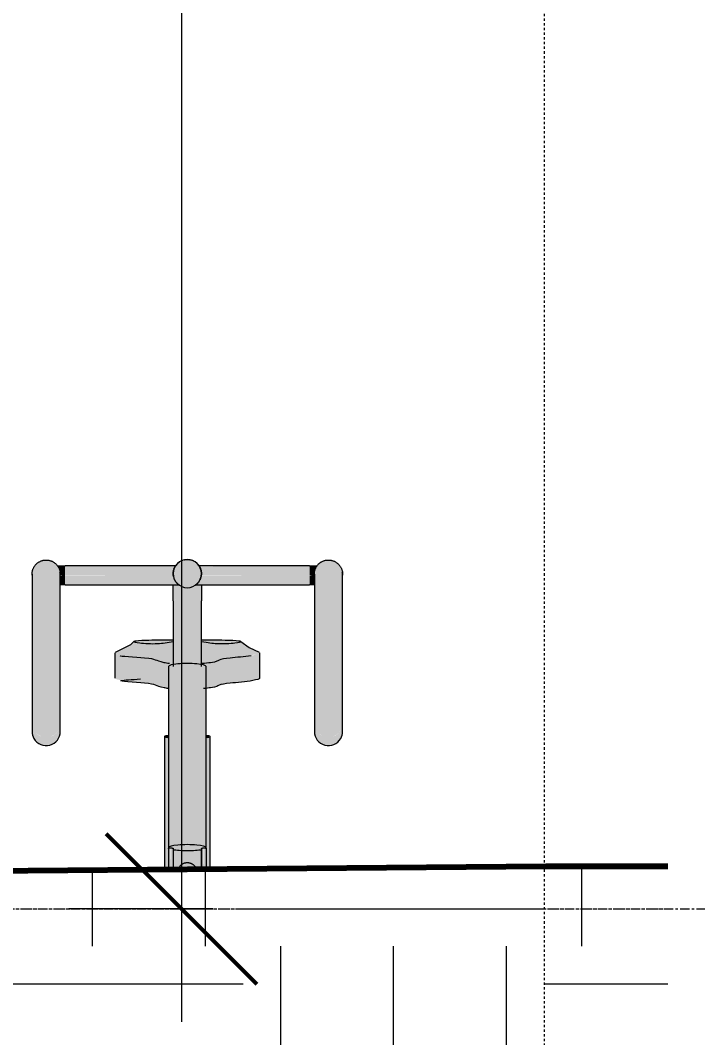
# Model space of a CAD drawing. Header units: inches. Extents: x -1460 to -268, y -77 to 274.
# Drawn here: x -424.6 to -388.7, y -6.8 to 47.2 of the extents above; entities that cross this region are included whole.
import ezdxf

# ---------------------------------------------------------------- set-up
doc = ezdxf.new("R2010")
doc.units = ezdxf.units.IN
doc.header["$MEASUREMENT"] = 0
doc.linetypes.add('Aligning Line 1_8_', pattern=[0.25, 0.125, -0.125])
doc.linetypes.add('Grid Line 1_2_', pattern=[0.875, 0.5, -0.125, 0.125, -0.125])
for name, color, linetype, lineweight in [('A-ANNO-DIMS', 211, 'Continuous', 9), ('A-ANNO-DIMS-64', 211, 'Continuous', 9), ('A-FLOR-LEVL-1', 51, 'Grid Line 1_2_', 9), ('C-TOPO', 7, 'Continuous', 9), ('C-TOPO-1', 7, 'Continuous', 80), ('G-ANNO-SYMB', 111, 'Aligning Line 1_8_', 9), ('Q-SPCQ', 91, 'Continuous', 9)]:
    doc.layers.add(name, color=color, linetype=linetype, lineweight=lineweight)
doc.styles.add('Century Gothic', font='ufonts.com_century-gothic.ttf', dxfattribs={"height": 6})
doc.dimstyles.new('OD_-__1___Tolerance', dxfattribs={"dimscale": 12, "dimtxt": 6.26501, "dimasz": 0.666667, "dimexe": 0.5, "dimexo": 0.333333, "dimgap": 0.333333, "dimtad": 1, "dimdec": 0, "dimzin": 1, "dimdsep": 46, "dimlunit": 4, "dimtxsty": 'Century Gothic', "dimblk1": 'OBLIQUE', "dimblk2": 'OBLIQUE', "dimsah": 1, "dimcen": 0.09, "dimdle": 0.5, "dimazin": 0, "dimtfac": 1, "dimtdec": 4, "dimtix": 1, "dimtmove": 0, "dimatfit": 3, "dimfxl": 1, "dimtvp": 1, "dimtfill": 1, "dimfrac": 2, "dimtolj": 1, "dimtzin": 0, "dimarcsym": 2})

# ---------------------------------------------------------------- blocks, each defined once
blk = doc.blocks.new('Bicycle_4878 - Bicycle_4878-V14-Elevation - South')
at = {"layer": 'Q-SPCQ'}
for points in [[(1310.113, 9.124), (1310.307, 9.149), (1310.528, 9.253), (1310.685, 9.394), (1310.775, 9.523), (1310.837, 9.671), (1310.863, 9.862), (1310.852, 17.931), (1310.761, 18.147), (1310.558, 18.404), (1310.374, 18.498), (1310.193, 18.536), (1309.885, 18.494), (1309.838, 18.492), (1309.669, 18.406), (1309.431, 18.115), (1309.383, 17.951), (1309.363, 17.725), (1309.388, 9.671), (1309.463, 9.493), (1309.582, 9.34), (1309.841, 9.181), (1309.919, 9.149)], [(1317.613, 17.081), (1317.807, 17.107), (1317.988, 17.182), (1318.143, 17.301), (1318.262, 17.456), (1318.349, 17.725), (1318.363, 17.831), (1318.337, 18.025), (1318.262, 18.206), (1318.143, 18.362), (1317.988, 18.481), (1317.807, 18.556), (1317.613, 18.581), (1317.419, 18.556), (1317.238, 18.481), (1317.082, 18.362), (1316.963, 18.206), (1316.888, 18.025), (1316.877, 17.725), (1316.888, 17.637), (1316.963, 17.456), (1317.082, 17.301), (1317.238, 17.182), (1317.419, 17.107)], [(1325.113, 9.124), (1325.307, 9.149), (1325.528, 9.253), (1325.685, 9.394), (1325.775, 9.523), (1325.837, 9.671), (1325.863, 9.862), (1325.852, 17.931), (1325.761, 18.147), (1325.558, 18.404), (1325.374, 18.498), (1325.206, 18.539), (1324.885, 18.494), (1324.838, 18.492), (1324.669, 18.406), (1324.431, 18.114), (1324.383, 17.951), (1324.363, 17.725), (1324.388, 9.671), (1324.463, 9.493), (1324.582, 9.34), (1324.841, 9.181), (1324.919, 9.149)], [(1310.863, 17.734), (1311.113, 17.734), (1311.113, 18.234), (1311.044, 18.217), (1310.711, 18.21), (1310.79, 18.111), (1310.852, 17.931), (1310.839, 17.863), (1310.863, 17.741)], [(1316.783, 17.734), (1316.869, 17.734), (1316.863, 17.831), (1316.911, 18.096), (1316.963, 18.228), (1311.113, 18.216), (1311.113, 17.734), (1311.511, 17.734)], [(1318.363, 17.734), (1324.113, 17.734), (1324.113, 18.234), (1318.264, 18.203), (1318.337, 18.025), (1318.356, 17.734)], [(1324.29, 17.734), (1324.363, 17.741), (1324.409, 18.037), (1324.468, 18.165), (1324.476, 18.224), (1324.113, 18.217), (1324.113, 17.734)], [(1311.113, 17.234), (1317.148, 17.243), (1316.992, 17.41), (1316.888, 17.637), (1316.863, 17.734), (1311.113, 17.725), (1311.113, 17.251)], [(1324.113, 17.234), (1324.113, 17.734), (1318.354, 17.725), (1318.262, 17.456), (1318.134, 17.242), (1323.372, 17.235)], [(1324.113, 17.234), (1324.363, 17.274), (1324.363, 17.734), (1324.113, 17.725), (1324.113, 17.246)], [(1316.863, 12.995), (1317.113, 13.028), (1317.809, 13.045), (1318.264, 13.01), (1318.363, 13.003), (1318.337, 16.416), (1318.143, 16.469), (1317.613, 16.503), (1317.082, 16.469), (1316.876, 16.401), (1316.863, 16.386), (1316.863, 13.003)], [(1316.863, 13.027), (1316.863, 14.211), (1315.802, 14.106), (1315.327, 14.122), (1314.825, 14.186), (1314.796, 14.208), (1314.658, 14.105), (1314.29, 13.886), (1313.78, 13.638), (1313.793, 13.572), (1314.152, 13.478), (1314.734, 13.398), (1315.748, 13.273), (1316.113, 13.169), (1316.549, 13.065), (1316.852, 13.028)], [(1318.363, 13.027), (1318.94, 13.116), (1319.636, 13.306), (1321.333, 13.54), (1321.433, 13.572), (1321.433, 13.645), (1320.648, 14.049), (1320.4, 14.186), (1320.214, 14.152), (1319.525, 14.105), (1318.909, 14.14), (1318.363, 14.211), (1318.363, 13.031)], [(1316.613, 11.717), (1316.613, 12.893), (1316.647, 12.933), (1316.829, 13.031), (1316.286, 13.116), (1315.59, 13.306), (1313.892, 13.54), (1313.793, 13.572), (1313.781, 13.572), (1313.771, 12.772), (1313.762, 12.259), (1313.857, 12.209), (1314.247, 12.123), (1315.197, 12.018), (1315.825, 11.925), (1316.607, 11.718)], [(1318.613, 11.717), (1318.866, 11.762), (1319.882, 12.003), (1321.192, 12.162), (1321.464, 12.259), (1321.433, 13.572), (1321.073, 13.478), (1320.492, 13.398), (1319.477, 13.273), (1319.139, 13.177), (1318.782, 13.085), (1318.404, 12.986), (1318.579, 12.933), (1318.613, 12.893), (1318.613, 11.718)], [(1316.613, 3.263), (1316.647, 3.303), (1316.906, 3.373), (1317.354, 3.414), (1317.872, 3.414), (1318.32, 3.373), (1318.579, 3.303), (1318.613, 3.263), (1318.613, 12.893), (1318.579, 12.933), (1318.32, 13.003), (1317.872, 13.044), (1317.354, 13.044), (1316.783, 12.978), (1316.647, 12.933), (1316.613, 12.893), (1316.613, 4.105)], [(1310.113, 8.69), (1310.307, 8.715), (1310.488, 8.789), (1310.685, 8.96), (1310.762, 9.059), (1310.838, 9.243), (1310.863, 9.607), (1310.837, 9.671), (1310.762, 9.493), (1310.643, 9.34), (1310.488, 9.223), (1310.307, 9.149), (1310.113, 9.124), (1309.919, 9.149), (1309.738, 9.223), (1309.582, 9.34), (1309.463, 9.493), (1309.388, 9.671), (1309.363, 9.862), (1309.388, 9.237), (1309.464, 9.058), (1309.582, 8.906), (1309.738, 8.789), (1309.919, 8.715)], [(1316.457, 9.13), (1316.601, 9.154), (1316.604, 9.192), (1316.487, 9.208), (1316.411, 9.188)], [(1318.769, 9.13), (1318.769, 9.204), (1318.613, 9.183), (1318.613, 9.152)], [(1325.113, 8.69), (1325.307, 8.715), (1325.488, 8.788), (1325.643, 8.906), (1325.762, 9.059), (1325.838, 9.243), (1325.863, 9.607), (1325.837, 9.671), (1325.762, 9.493), (1325.643, 9.34), (1325.488, 9.223), (1325.307, 9.149), (1325.113, 9.124), (1324.919, 9.149), (1324.673, 9.272), (1324.582, 9.34), (1324.463, 9.493), (1324.388, 9.671), (1324.363, 9.671), (1324.388, 9.237), (1324.463, 9.059), (1324.582, 8.906), (1324.738, 8.788), (1324.919, 8.715)], [(1316.394, 2.09), (1316.605, 2.092), (1316.63, 3.238), (1316.613, 3.263), (1316.608, 9.137), (1316.487, 9.126), (1316.394, 9.167), (1316.394, 2.255)], [(1318.621, 2.108), (1318.831, 2.11), (1318.815, 9.146), (1318.706, 9.124), (1318.613, 9.124), (1318.586, 3.247), (1318.613, 3.23), (1318.621, 3.222), (1318.621, 2.255)], [(1316.605, 2.092), (1316.73, 2.093), (1316.707, 3.249), (1316.605, 3.222), (1316.605, 2.255)], [(1317.613, 3.106), (1318.372, 3.163), (1318.396, 3.238), (1318.544, 3.247), (1318.613, 3.263), (1318.479, 3.341), (1318.101, 3.393), (1317.613, 3.419), (1317.113, 3.398), (1316.747, 3.341), (1316.637, 3.249), (1316.684, 3.247), (1316.841, 3.233), (1316.854, 3.222), (1316.855, 3.168), (1317.113, 3.127)], [(1316.73, 2.093), (1316.854, 2.094), (1316.829, 3.238), (1316.73, 3.249), (1316.73, 2.167)], [(1318.371, 2.106), (1318.496, 2.107), (1318.473, 3.249), (1318.372, 3.222), (1318.371, 2.255)], [(1318.496, 2.107), (1318.621, 2.108), (1318.596, 3.238), (1318.496, 3.249), (1318.496, 2.167)], [(1316.863, 2.094), (1317.176, 2.096), (1317.297, 2.296), (1317.356, 2.336), (1317.613, 2.46), (1317.973, 2.255), (1318.046, 2.103), (1318.363, 2.106), (1318.339, 3.156), (1318.101, 3.127), (1317.268, 3.121), (1316.863, 3.127), (1316.863, 2.255)], [(1317.176, 2.096), (1318.046, 2.103), (1317.929, 2.296), (1317.898, 2.322), (1317.613, 2.46), (1317.253, 2.255), (1317.239, 2.226)]]:
    blk.add_hatch(color=256, dxfattribs=at).paths.add_polyline_path(points, flags=0)
h = blk.add_hatch(color=256, dxfattribs=at)
h.paths.add_polyline_path([(1311.113, 17.251), (1311.113, 17.734), (1310.863, 17.725), (1310.865, 17.252)], flags=0)
h.paths.add_polyline_path([(1311.113, 17.234), (1311.113, 17.251), (1311.045, 17.251)], flags=0)
h = blk.add_hatch(color=256, dxfattribs=at)
h.paths.add_polyline_path([(1318.363, 16.386), (1318.337, 17.242), (1318.101, 17.263), (1317.988, 17.182), (1317.807, 17.107), (1317.613, 17.081), (1317.419, 17.107), (1317.148, 17.251), (1317.148, 17.243), (1316.863, 17.234), (1316.888, 16.416), (1317.082, 16.469), (1317.613, 16.503), (1318.143, 16.469), (1318.337, 16.416)], flags=0)
h.paths.add_polyline_path([(1318.144, 17.302), (1318.233, 17.41), (1318.145, 17.304)], flags=0)
h = blk.add_hatch(color=256, dxfattribs=at)
h.paths.add_polyline_path([(1315.7, 14.105), (1316.197, 14.125), (1316.863, 14.211), (1316.863, 14.297), (1315.254, 14.269), (1314.855, 14.237), (1314.785, 14.198), (1315.011, 14.152), (1315.465, 14.113)], flags=0)
h.paths.add_polyline_path([(1319.525, 14.105), (1320.214, 14.152), (1320.441, 14.198), (1320.371, 14.237), (1319.971, 14.269), (1319.04, 14.294), (1318.363, 14.297), (1318.363, 14.211), (1319.418, 14.106)], flags=0)
for p, q in [((1316.98, 18.234), (1311.113, 18.234)), ((1324.113, 18.234), (1318.246, 18.234)), ((1311.113, 17.234), (1317.157, 17.234)), ((1318.069, 17.234), (1324.113, 17.234)), ((1316.863, 16.386), (1316.863, 12.893)), ((1318.363, 12.893), (1318.363, 16.386)), ((1313.757, 13.61), (1313.757, 12.274)), ((1321.469, 12.274), (1321.469, 13.61)), ((1316.613, 12.893), (1316.613, 3.263)), ((1318.613, 3.263), (1318.613, 12.893)), ((1309.363, 9.862), (1309.363, 9.428)), ((1310.863, 9.428), (1310.863, 9.862)), ((1324.363, 9.862), (1324.363, 9.428)), ((1325.863, 9.428), (1325.863, 9.862)), ((1316.394, 9.167), (1316.394, 2.09)), ((1318.831, 2.11), (1318.831, 9.167)), ((1316.605, 3.22), (1316.605, 2.092)), ((1316.855, 3.22), (1316.855, 2.094)), ((1316.863, 3.167), (1316.863, 2.094)), ((1318.363, 2.106), (1318.363, 3.161)), ((1318.371, 3.22), (1318.371, 2.106)), ((1318.621, 3.22), (1318.621, 2.108))]:
    blk.add_line(p, q, dxfattribs=at)
at = {"layer": 'Q-SPCQ', "flags": 128}
for points in [[(1309.363, 17.802), (1309.363, 17.832), (1309.365, 17.862), (1309.368, 17.891), (1309.372, 17.921), (1309.378, 17.951), (1309.384, 17.98), (1309.392, 18.009), (1309.401, 18.038), (1309.411, 18.066), (1309.422, 18.094), (1309.434, 18.121), (1309.448, 18.148), (1309.462, 18.174), (1309.477, 18.2), (1309.494, 18.225), (1309.511, 18.249), (1309.53, 18.273), (1309.549, 18.296), (1309.569, 18.318), (1309.59, 18.34), (1309.612, 18.36), (1309.635, 18.38), (1309.658, 18.398), (1309.683, 18.416), (1309.708, 18.433), (1309.733, 18.448), (1309.759, 18.463), (1309.786, 18.477), (1309.813, 18.489), (1309.841, 18.501), (1309.869, 18.511), (1309.898, 18.52), (1309.927, 18.528), (1309.956, 18.535), (1309.985, 18.541), (1310.015, 18.545), (1310.045, 18.549), (1310.075, 18.551), (1310.105, 18.552), (1310.135, 18.551), (1310.165, 18.55), (1310.195, 18.547), (1310.224, 18.543), (1310.254, 18.538), (1310.283, 18.532), (1310.312, 18.525), (1310.341, 18.516), (1310.369, 18.506), (1310.397, 18.496), (1310.425, 18.484), (1310.452, 18.471), (1310.478, 18.456), (1310.504, 18.441), (1310.53, 18.425), (1310.554, 18.408), (1310.578, 18.39), (1310.601, 18.371), (1310.624, 18.351), (1310.645, 18.33), (1310.666, 18.308), (1310.686, 18.286), (1310.705, 18.262), (1310.723, 18.238), (1310.739, 18.214), (1310.755, 18.188), (1310.77, 18.162), (1310.784, 18.136), (1310.797, 18.109), (1310.809, 18.081), (1310.819, 18.053), (1310.829, 18.024), (1310.837, 17.996), (1310.844, 17.966), (1310.85, 17.937), (1310.855, 17.907), (1310.859, 17.878), (1310.861, 17.848), (1310.863, 17.818), (1310.863, 17.802)], [(1317.112, 18.39), (1317.135, 18.409), (1317.158, 18.428), (1317.183, 18.446), (1317.208, 18.462)], [(1317.286, 18.506), (1317.313, 18.519), (1317.341, 18.53), (1317.369, 18.541)], [(1317.456, 18.565), (1317.485, 18.57), (1317.515, 18.575), (1317.545, 18.578), (1317.575, 18.58), (1317.605, 18.581), (1317.635, 18.581), (1317.665, 18.579), (1317.695, 18.577), (1317.724, 18.573), (1317.754, 18.568), (1317.783, 18.562)], [(1317.841, 18.546), (1317.869, 18.536), (1317.897, 18.525), (1317.925, 18.513), (1317.952, 18.5)], [(1318.03, 18.455), (1318.054, 18.438), (1318.078, 18.42), (1318.101, 18.4)], [(1324.363, 17.801), (1324.363, 17.831), (1324.365, 17.861), (1324.368, 17.891), (1324.372, 17.921), (1324.378, 17.95), (1324.384, 17.98), (1324.392, 18.009), (1324.401, 18.037), (1324.411, 18.066), (1324.422, 18.094), (1324.434, 18.121), (1324.448, 18.148), (1324.462, 18.174), (1324.477, 18.2), (1324.494, 18.225), (1324.511, 18.249), (1324.53, 18.273), (1324.549, 18.296), (1324.569, 18.318), (1324.59, 18.34), (1324.612, 18.36), (1324.635, 18.38), (1324.658, 18.398), (1324.683, 18.416), (1324.708, 18.433), (1324.733, 18.448), (1324.759, 18.463), (1324.786, 18.477), (1324.813, 18.489), (1324.841, 18.501), (1324.869, 18.511), (1324.898, 18.52), (1324.927, 18.528), (1324.956, 18.535), (1324.985, 18.541), (1325.015, 18.545), (1325.045, 18.548), (1325.075, 18.551), (1325.105, 18.551), (1325.135, 18.551), (1325.165, 18.55), (1325.195, 18.547), (1325.224, 18.543), (1325.254, 18.538), (1325.283, 18.532), (1325.312, 18.524), (1325.341, 18.516), (1325.369, 18.506), (1325.397, 18.495), (1325.425, 18.483), (1325.452, 18.47), (1325.478, 18.456), (1325.504, 18.441), (1325.53, 18.425), (1325.554, 18.408), (1325.578, 18.39), (1325.601, 18.371), (1325.624, 18.351), (1325.645, 18.33), (1325.666, 18.308), (1325.686, 18.286), (1325.705, 18.262), (1325.723, 18.238), (1325.739, 18.214), (1325.755, 18.188), (1325.77, 18.162), (1325.784, 18.136), (1325.797, 18.108), (1325.809, 18.081), (1325.819, 18.053), (1325.829, 18.024), (1325.837, 17.995), (1325.844, 17.966), (1325.85, 17.937), (1325.855, 17.907), (1325.859, 17.878), (1325.861, 17.848), (1325.863, 17.818), (1325.863, 17.801)], [(1310.713, 18.234), (1310.75, 18.234), (1310.788, 18.234), (1310.826, 18.234), (1310.865, 18.234), (1310.904, 18.234), (1310.943, 18.234), (1310.982, 18.234), (1311.022, 18.234), (1311.062, 18.234), (1311.102, 18.234), (1311.113, 18.234)], [(1316.863, 17.831), (1316.863, 17.861), (1316.865, 17.891), (1316.868, 17.921), (1316.872, 17.951), (1316.878, 17.98)], [(1316.901, 18.067), (1316.911, 18.095), (1316.922, 18.123), (1316.934, 18.151), (1316.948, 18.178)], [(1316.994, 18.255), (1317.011, 18.279), (1317.03, 18.303), (1317.049, 18.326)], [(1318.166, 18.338), (1318.186, 18.315), (1318.205, 18.292), (1318.223, 18.268), (1318.239, 18.243)], [(1318.284, 18.165), (1318.297, 18.138), (1318.309, 18.111), (1318.319, 18.083)], [(1318.344, 17.996), (1318.35, 17.967), (1318.355, 17.937), (1318.359, 17.907), (1318.361, 17.877), (1318.363, 17.847)], [(1324.113, 18.234), (1324.153, 18.234), (1324.193, 18.234), (1324.233, 18.234), (1324.272, 18.234), (1324.311, 18.234), (1324.351, 18.234), (1324.389, 18.234), (1324.427, 18.234), (1324.465, 18.234), (1324.502, 18.234)], [(1309.363, 17.741), (1309.363, 17.765), (1309.363, 17.784), (1309.363, 17.796), (1309.363, 17.801), (1309.363, 17.802)], [(1309.363, 17.802), (1309.363, 17.798), (1309.363, 17.789), (1309.363, 17.773), (1309.363, 17.751), (1309.363, 17.722), (1309.363, 17.687), (1309.363, 17.646), (1309.363, 17.599), (1309.363, 17.545), (1309.363, 17.486), (1309.363, 17.421), (1309.363, 17.35), (1309.363, 17.273), (1309.363, 17.191), (1309.363, 17.103), (1309.363, 17.01), (1309.363, 16.912), (1309.363, 16.809), (1309.363, 16.701), (1309.363, 16.588), (1309.363, 16.471), (1309.363, 16.35), (1309.363, 16.225), (1309.363, 16.096), (1309.363, 15.963), (1309.363, 15.826), (1309.363, 15.687), (1309.363, 15.544), (1309.363, 15.399), (1309.363, 15.251), (1309.363, 15.101), (1309.363, 14.948), (1309.363, 14.794), (1309.363, 14.639), (1309.363, 14.481), (1309.363, 14.323), (1309.363, 14.164), (1309.363, 14.005), (1309.363, 13.845), (1309.363, 13.685), (1309.363, 13.525), (1309.363, 13.366), (1309.363, 13.207), (1309.363, 13.049), (1309.363, 12.893), (1309.363, 12.738), (1309.363, 12.584), (1309.363, 12.433), (1309.363, 12.284), (1309.363, 12.137), (1309.363, 11.993), (1309.363, 11.852), (1309.363, 11.714), (1309.363, 11.579), (1309.363, 11.448), (1309.363, 11.32), (1309.363, 11.197), (1309.363, 11.077), (1309.363, 10.962), (1309.363, 10.852), (1309.363, 10.746), (1309.363, 10.646), (1309.363, 10.55), (1309.363, 10.459), (1309.363, 10.374), (1309.363, 10.294), (1309.363, 10.22), (1309.363, 10.152), (1309.363, 10.089), (1309.363, 10.033), (1309.363, 9.982), (1309.363, 9.938), (1309.363, 9.899), (1309.363, 9.867), (1309.363, 9.862)], [(1310.863, 9.862), (1310.863, 9.893), (1310.863, 9.93), (1310.863, 9.974), (1310.863, 10.023), (1310.863, 10.079), (1310.863, 10.14), (1310.863, 10.208), (1310.863, 10.281), (1310.863, 10.36), (1310.863, 10.444), (1310.863, 10.533), (1310.863, 10.628), (1310.863, 10.728), (1310.863, 10.833), (1310.863, 10.943), (1310.863, 11.057), (1310.863, 11.175), (1310.863, 11.298), (1310.863, 11.425), (1310.863, 11.555), (1310.863, 11.69), (1310.863, 11.827), (1310.863, 11.968), (1310.863, 12.111), (1310.863, 12.258), (1310.863, 12.407), (1310.863, 12.558), (1310.863, 12.711), (1310.863, 12.865), (1310.863, 13.022), (1310.863, 13.179), (1310.863, 13.338), (1310.863, 13.497), (1310.863, 13.657), (1310.863, 13.817), (1310.863, 13.976), (1310.863, 14.136), (1310.863, 14.295), (1310.863, 14.454), (1310.863, 14.611), (1310.863, 14.767), (1310.863, 14.921), (1310.863, 15.074), (1310.863, 15.225), (1310.863, 15.373), (1310.863, 15.519), (1310.863, 15.662), (1310.863, 15.802), (1310.863, 15.939), (1310.863, 16.072), (1310.863, 16.202), (1310.863, 16.328), (1310.863, 16.45), (1310.863, 16.568), (1310.863, 16.681), (1310.863, 16.79), (1310.863, 16.894), (1310.863, 16.993), (1310.863, 17.087), (1310.863, 17.176), (1310.863, 17.259), (1310.863, 17.336), (1310.863, 17.408), (1310.863, 17.475), (1310.863, 17.535), (1310.863, 17.59), (1310.863, 17.638), (1310.863, 17.68), (1310.863, 17.716), (1310.863, 17.746), (1310.863, 17.769), (1310.863, 17.786), (1310.863, 17.797), (1310.863, 17.801), (1310.863, 17.802)], [(1310.863, 17.802), (1310.863, 17.798), (1310.863, 17.789), (1310.863, 17.773), (1310.863, 17.751), (1310.863, 17.741)], [(1316.863, 17.765), (1316.863, 17.78), (1316.863, 17.793)], [(1318.363, 17.795), (1318.363, 17.783), (1318.363, 17.768)], [(1324.363, 17.741), (1324.363, 17.765), (1324.363, 17.784), (1324.363, 17.796), (1324.363, 17.801), (1324.363, 17.801)], [(1324.363, 17.801), (1324.363, 17.798), (1324.363, 17.789), (1324.363, 17.773), (1324.363, 17.75), (1324.363, 17.722), (1324.363, 17.687), (1324.363, 17.646), (1324.363, 17.598), (1324.363, 17.545), (1324.363, 17.486), (1324.363, 17.421), (1324.363, 17.349), (1324.363, 17.273), (1324.363, 17.191), (1324.363, 17.103), (1324.363, 17.01), (1324.363, 16.912), (1324.363, 16.809), (1324.363, 16.701), (1324.363, 16.588), (1324.363, 16.471), (1324.363, 16.35), (1324.363, 16.225), (1324.363, 16.096), (1324.363, 15.963), (1324.363, 15.826), (1324.363, 15.687), (1324.363, 15.544), (1324.363, 15.399), (1324.363, 15.251), (1324.363, 15.101), (1324.363, 14.948), (1324.363, 14.794), (1324.363, 14.638), (1324.363, 14.481), (1324.363, 14.323), (1324.363, 14.164), (1324.363, 14.005), (1324.363, 13.845), (1324.363, 13.685), (1324.363, 13.525), (1324.363, 13.366), (1324.363, 13.207), (1324.363, 13.049), (1324.363, 12.893), (1324.363, 12.738), (1324.363, 12.584), (1324.363, 12.433), (1324.363, 12.284), (1324.363, 12.137), (1324.363, 11.993), (1324.363, 11.852), (1324.363, 11.713), (1324.363, 11.579), (1324.363, 11.447), (1324.363, 11.32), (1324.363, 11.197), (1324.363, 11.077), (1324.363, 10.962), (1324.363, 10.852), (1324.363, 10.746), (1324.363, 10.645), (1324.363, 10.55), (1324.363, 10.459), (1324.363, 10.374), (1324.363, 10.294), (1324.363, 10.22), (1324.363, 10.152), (1324.363, 10.089), (1324.363, 10.033), (1324.363, 9.982), (1324.363, 9.938), (1324.363, 9.899), (1324.363, 9.867), (1324.363, 9.862)], [(1325.863, 9.862), (1325.863, 9.893), (1325.863, 9.93), (1325.863, 9.974), (1325.863, 10.023), (1325.863, 10.079), (1325.863, 10.14), (1325.863, 10.208), (1325.863, 10.281), (1325.863, 10.359), (1325.863, 10.444), (1325.863, 10.533), (1325.863, 10.628), (1325.863, 10.728), (1325.863, 10.833), (1325.863, 10.943), (1325.863, 11.057), (1325.863, 11.175), (1325.863, 11.298), (1325.863, 11.425), (1325.863, 11.555), (1325.863, 11.689), (1325.863, 11.827), (1325.863, 11.968), (1325.863, 12.111), (1325.863, 12.258), (1325.863, 12.406), (1325.863, 12.557), (1325.863, 12.71), (1325.863, 12.865), (1325.863, 13.021), (1325.863, 13.179), (1325.863, 13.337), (1325.863, 13.497), (1325.863, 13.656), (1325.863, 13.816), (1325.863, 13.976), (1325.863, 14.136), (1325.863, 14.295), (1325.863, 14.454), (1325.863, 14.611), (1325.863, 14.767), (1325.863, 14.921), (1325.863, 15.074), (1325.863, 15.225), (1325.863, 15.373), (1325.863, 15.519), (1325.863, 15.662), (1325.863, 15.802), (1325.863, 15.939), (1325.863, 16.072), (1325.863, 16.202), (1325.863, 16.328), (1325.863, 16.45), (1325.863, 16.568), (1325.863, 16.681), (1325.863, 16.79), (1325.863, 16.894), (1325.863, 16.993), (1325.863, 17.087), (1325.863, 17.175), (1325.863, 17.259), (1325.863, 17.336), (1325.863, 17.408), (1325.863, 17.475), (1325.863, 17.535), (1325.863, 17.589), (1325.863, 17.638), (1325.863, 17.68), (1325.863, 17.716), (1325.863, 17.746), (1325.863, 17.769), (1325.863, 17.786), (1325.863, 17.797), (1325.863, 17.801), (1325.863, 17.801)], [(1325.863, 17.801), (1325.863, 17.798), (1325.863, 17.789), (1325.863, 17.773), (1325.863, 17.75), (1325.863, 17.741)], [(1311.113, 17.234), (1311.073, 17.234), (1311.033, 17.234), (1310.993, 17.234), (1310.953, 17.234), (1310.914, 17.234), (1310.875, 17.234)], [(1316.863, 16.386), (1316.863, 16.435), (1316.863, 16.485), (1316.863, 16.535), (1316.863, 16.585), (1316.863, 16.635), (1316.863, 16.685), (1316.863, 16.735), (1316.863, 16.784), (1316.863, 16.833), (1316.863, 16.882), (1316.863, 16.93), (1316.863, 16.978), (1316.863, 17.025), (1316.863, 17.071), (1316.863, 17.117), (1316.863, 17.162), (1316.863, 17.206), (1316.863, 17.243)], [(1318.363, 17.214), (1318.363, 17.17), (1318.363, 17.126), (1318.363, 17.08), (1318.363, 17.034), (1318.363, 16.987), (1318.363, 16.94), (1318.363, 16.891), (1318.363, 16.843), (1318.363, 16.794), (1318.363, 16.744), (1318.363, 16.695), (1318.363, 16.645), (1318.363, 16.595), (1318.363, 16.545), (1318.363, 16.495), (1318.363, 16.445), (1318.363, 16.395), (1318.363, 16.386)], [(1324.361, 17.234), (1324.322, 17.234), (1324.283, 17.234), (1324.243, 17.234), (1324.203, 17.234), (1324.164, 17.234), (1324.124, 17.234), (1324.113, 17.234)], [(1313.793, 13.645), (1314.616, 14.069), (1314.773, 14.214)], [(1320.453, 14.214), (1320.904, 13.901), (1321.433, 13.645)], [(1317.132, 2.105), (1317.138, 2.124), (1317.145, 2.143), (1317.152, 2.161), (1317.16, 2.18), (1317.169, 2.198), (1317.179, 2.215), (1317.189, 2.232), (1317.2, 2.249), (1317.212, 2.265), (1317.224, 2.281), (1317.237, 2.296), (1317.25, 2.311), (1317.264, 2.325), (1317.279, 2.339), (1317.294, 2.352), (1317.31, 2.365), (1317.326, 2.376), (1317.343, 2.388), (1317.36, 2.398), (1317.377, 2.408), (1317.395, 2.417), (1317.413, 2.425), (1317.432, 2.433), (1317.45, 2.44), (1317.469, 2.446), (1317.489, 2.451), (1317.508, 2.456), (1317.528, 2.459), (1317.548, 2.463), (1317.567, 2.465), (1317.587, 2.466), (1317.607, 2.467), (1317.627, 2.467), (1317.647, 2.466), (1317.667, 2.464), (1317.687, 2.461), (1317.707, 2.458), (1317.726, 2.454), (1317.746, 2.449), (1317.765, 2.443), (1317.784, 2.437), (1317.803, 2.429), (1317.821, 2.421), (1317.839, 2.413), (1317.857, 2.403), (1317.874, 2.393), (1317.891, 2.382), (1317.907, 2.371), (1317.923, 2.359), (1317.938, 2.346), (1317.953, 2.333), (1317.968, 2.319), (1317.982, 2.305), (1317.995, 2.289), (1318.007, 2.274), (1318.019, 2.258), (1318.031, 2.241), (1318.041, 2.225), (1318.051, 2.207), (1318.06, 2.189), (1318.069, 2.171), (1318.077, 2.153), (1318.084, 2.134), (1318.09, 2.115), (1318.096, 2.096)]]:
    blk.add_lwpolyline(points, dxfattribs=at)
at = {"layer": 'Q-SPCQ'}
for start, end in [(0, 180), (180, 360)]:
    blk.add_arc((1317.613, 17.831), 0.75, start, end, dxfattribs=at)
for centre, major_axis, ratio, start_param, end_param in [((1310.113, 17.741), (0.75, 0), 0.984808, 0, 0.208009), ((1325.113, 17.741), (0.75, 0), 0.984808, 0, 0.208009), ((1317.613, 12.893), (1, 0), 0.156434, 0, 3.141593), ((1310.113, 9.428), (0.75, 0), 0.984808, 3.141593, 3.665191), ((1310.113, 9.428), (-0.75, 0), 0.984808, 0.525483, 3.141593), ((1316.519, 9.167), (0.125, 0), 0.34202, 0.785398, 3.141593), ((1318.706, 9.167), (0.125, 0), 0.34202, 0, 2.356194), ((1325.113, 9.428), (0.75, 0), 0.984808, 3.141593, 5.757882), ((1325.113, 9.428), (0.75, 0), 0.984808, 5.759587, 6.283185), ((1316.519, 9.167), (0.125, 0), 0.34202, 3.141593, 5.497787), ((1318.706, 9.167), (0.125, 0), 0.34202, 3.926991, 6.283185), ((1317.613, 3.263), (1, 0), 0.156434, 0, 3.141593), ((1317.613, 3.263), (1, 0), 0.156434, 3.141593, 3.403392), ((1317.613, 3.263), (1, 0), 0.156434, 6.021386, 6.283185), ((1317.613, 3.263), (1, 0), 0.156434, 3.832616, 5.592162)]:
    blk.add_ellipse(centre, major_axis=major_axis, ratio=ratio, start_param=start_param, end_param=end_param, dxfattribs=at)
for points, knots in [([(1316.863, 17.831), (1316.863, 17.857), (1316.866, 17.894), (1316.871, 17.942), (1316.877, 17.976), (1316.881, 17.999), (1316.884, 18.01), (1316.885, 18.011)], [0, 0, 0, 0, 0.0555556, 0.0833333, 0.1111111, 0.1388889, 0.1412978, 0.1412978, 0.1412978, 0.1412978]), ([(1316.895, 18.049), (1316.897, 18.056), (1316.901, 18.067), (1316.906, 18.082), (1316.911, 18.096), (1316.916, 18.108), (1316.922, 18.125), (1316.931, 18.144), (1316.939, 18.161), (1316.945, 18.173), (1316.95, 18.182), (1316.954, 18.19), (1316.959, 18.2), (1316.966, 18.211), (1316.972, 18.221), (1316.975, 18.226), (1316.976, 18.228)], [0.1756312, 0.1756312, 0.1756312, 0.1756312, 0.1944444, 0.2083333, 0.2222222, 0.2361111, 0.25, 0.2777778, 0.3055556, 0.3194444, 0.3333333, 0.3472222, 0.3611111, 0.3888889, 0.4166667, 0.4444444, 0.4444444, 0.4444444, 0.4444444]), ([(1318.249, 18.228), (1318.251, 18.226), (1318.254, 18.221), (1318.26, 18.211), (1318.266, 18.2), (1318.272, 18.19), (1318.276, 18.182), (1318.28, 18.173), (1318.286, 18.161), (1318.295, 18.144), (1318.303, 18.125), (1318.31, 18.108), (1318.315, 18.096), (1318.319, 18.082), (1318.325, 18.067), (1318.328, 18.056), (1318.33, 18.049)], [0.5555556, 0.5555556, 0.5555556, 0.5555556, 0.5833333, 0.6111111, 0.6388889, 0.6527778, 0.6666667, 0.6805556, 0.6944444, 0.7222222, 0.75, 0.7638889, 0.7777778, 0.7916667, 0.8055556, 0.8243415, 0.8243415, 0.8243415, 0.8243415]), ([(1318.341, 18.011), (1318.341, 18.01), (1318.344, 17.999), (1318.349, 17.976), (1318.354, 17.942), (1318.36, 17.894), (1318.362, 17.857), (1318.363, 17.831)], [0.8586734, 0.8586734, 0.8586734, 0.8586734, 0.8611111, 0.8888889, 0.9166667, 0.9444444, 1, 1, 1, 1]), ([(1316.944, 17.492), (1316.94, 17.5), (1316.929, 17.521), (1316.915, 17.556), (1316.905, 17.584), (1316.901, 17.598)], [0.84335589, 0.84335589, 0.84335589, 0.84335589, 0.86111111, 0.88888889, 0.91627, 0.91627, 0.91627, 0.91627]), ([(1317.148, 17.243), (1317.15, 17.241), (1317.152, 17.239), (1317.156, 17.235), (1317.157, 17.233), (1317.156, 17.235), (1317.152, 17.239), (1317.148, 17.242), (1317.143, 17.247), (1317.134, 17.254), (1317.12, 17.266), (1317.103, 17.28), (1317.091, 17.292), (1317.085, 17.298), (1317.08, 17.304), (1317.075, 17.309), (1317.068, 17.317), (1317.055, 17.33), (1317.037, 17.351), (1317.017, 17.374), (1317.003, 17.394), (1316.996, 17.405), (1316.992, 17.41)], [0.4444444, 0.4444444, 0.4444444, 0.4444444, 0.4583333, 0.4722222, 0.5, 0.5277778, 0.5416667, 0.5555556, 0.5694444, 0.5833333, 0.6111111, 0.6388889, 0.6527778, 0.6597222, 0.6666667, 0.6736111, 0.6805556, 0.6944444, 0.7222222, 0.75, 0.7638889, 0.7777778, 0.7777778, 0.7777778, 0.7777778]), ([(1318.233, 17.41), (1318.23, 17.405), (1318.223, 17.394), (1318.208, 17.374), (1318.189, 17.351), (1318.17, 17.33), (1318.158, 17.317), (1318.151, 17.309), (1318.146, 17.304), (1318.141, 17.298), (1318.134, 17.292), (1318.122, 17.28), (1318.106, 17.266), (1318.091, 17.254), (1318.082, 17.247), (1318.077, 17.242), (1318.074, 17.239), (1318.07, 17.235), (1318.068, 17.233), (1318.07, 17.235), (1318.074, 17.239), (1318.076, 17.241), (1318.077, 17.243)], [0.2222222, 0.2222222, 0.2222222, 0.2222222, 0.2361111, 0.25, 0.2777778, 0.3055556, 0.3194444, 0.3263889, 0.3333333, 0.3402778, 0.3472222, 0.3611111, 0.3888889, 0.4166667, 0.4305556, 0.4444444, 0.4583333, 0.4722222, 0.5, 0.5277778, 0.5416667, 0.5555556, 0.5555556, 0.5555556, 0.5555556]), ([(1318.325, 17.598), (1318.32, 17.584), (1318.311, 17.556), (1318.296, 17.521), (1318.286, 17.5), (1318.282, 17.492)], [0.08373, 0.08373, 0.08373, 0.08373, 0.11111111, 0.13888889, 0.15664411, 0.15664411, 0.15664411, 0.15664411]), ([(1316.824, 14.297), (1315.831, 14.295), (1315.09, 14.266), (1314.637, 14.219), (1315.023, 14.134), (1315.993, 14.074), (1316.553, 14.168), (1316.872, 14.211)], [0.0059865, 0.0059865, 0.0059865, 0.0059865, 0.0750352, 0.1415308, 0.2184258, 0.31038, 0.383288, 0.383288, 0.383288, 0.383288]), ([(1318.373, 14.211), (1318.719, 14.169), (1319.204, 14.074), (1320.215, 14.135), (1320.572, 14.219), (1320.183, 14.267), (1319.289, 14.293), (1318.376, 14.297)], [0.0124982, 0.0124982, 0.0124982, 0.0124982, 0.0854061, 0.1773603, 0.2542553, 0.3207509, 0.3897996, 0.3897996, 0.3897996, 0.3897996]), ([(1316.673, 13.045), (1316.546, 13.061), (1316.188, 13.126), (1315.895, 13.253), (1315.549, 13.351), (1313.948, 13.415), (1314.071, 13.468)], [-0.7145869, -0.7145869, -0.7145869, -0.7145869, -0.6784828, -0.5734918, -0.4502283, -0.2845821, -0.2845821, -0.2845821, -0.2845821]), ([(1321.013, 13.465), (1320.638, 13.403), (1319.926, 13.355), (1319.216, 13.253), (1319.2, 13.123), (1318.566, 13.063), (1318.394, 13.047)], [-0.4878551, -0.4878551, -0.4878551, -0.4878551, -0.3222089, -0.1989454, -0.0939544, -0.0578503, -0.0578503, -0.0578503, -0.0578503]), ([(1316.607, 11.718), (1316.513, 11.731), (1316.181, 11.793), (1315.9, 11.917), (1315.51, 12.016), (1313.415, 12.113), (1314.639, 12.198), (1315.13, 12.229)], [-0.7080674, -0.7080674, -0.7080674, -0.7080674, -0.6784828, -0.5734918, -0.4502283, -0.2711651, -0.1842842, -0.1842842, -0.1842842, -0.1842842]), ([(1321.469, 12.274), (1321.469, 12.227), (1320.93, 12.084), (1319.95, 12.022), (1319.211, 11.917), (1319.211, 11.79), (1318.617, 11.732), (1318.476, 11.72)], [-0.588153, -0.588153, -0.588153, -0.588153, -0.5012721, -0.3222089, -0.1989454, -0.0939544, -0.0643698, -0.0643698, -0.0643698, -0.0643698])]:
    blk.add_open_spline(points, degree=3, knots=knots, dxfattribs=at)
for points in [[(1316.869, 17.734), (1316.867, 17.75), (1316.864, 17.783), (1316.863, 17.815), (1316.863, 17.831)], [(1316.879, 17.681), (1316.875, 17.698), (1316.872, 17.716), (1316.869, 17.734)], [(1318.356, 17.734), (1318.354, 17.716), (1318.35, 17.698), (1318.346, 17.681)], [(1318.363, 17.831), (1318.363, 17.815), (1318.362, 17.783), (1318.359, 17.75), (1318.356, 17.734)], [(1316.605, 3.222), (1316.606, 3.224), (1316.609, 3.228), (1316.617, 3.233), (1316.629, 3.238), (1316.645, 3.242), (1316.663, 3.245), (1316.684, 3.247), (1316.706, 3.249), (1316.722, 3.249), (1316.73, 3.249)], [(1316.73, 3.249), (1316.737, 3.249), (1316.753, 3.249), (1316.775, 3.247), (1316.796, 3.245), (1316.814, 3.242), (1316.83, 3.238), (1316.842, 3.233), (1316.85, 3.228), (1316.853, 3.224), (1316.854, 3.222)], [(1318.372, 3.222), (1318.372, 3.224), (1318.375, 3.228), (1318.384, 3.233), (1318.396, 3.238), (1318.411, 3.242), (1318.43, 3.245), (1318.451, 3.247), (1318.473, 3.249), (1318.488, 3.249), (1318.496, 3.249)], [(1318.496, 3.249), (1318.504, 3.249), (1318.519, 3.249), (1318.541, 3.247), (1318.562, 3.245), (1318.581, 3.242), (1318.596, 3.238), (1318.608, 3.233), (1318.617, 3.228), (1318.62, 3.224), (1318.621, 3.222)]]:
    blk.add_open_spline(points, degree=3, dxfattribs=at)
blk = doc.blocks.new('DIMBLOCK2-Elevation - South')
at = {"layer": 'A-ANNO-DIMS-64'}
for p, q in [((-416.079, 274.066), (-416.079, -6)), ((-446.774, 268.066), (-410.079, 268.066)), ((-416.079, 268.066), (-446.774, 268.066)), ((-414.422, 0), (-422.079, 0)), ((-416.079, 0), (-414.422, 0))]:
    blk.add_line(p, q, dxfattribs=at)
at = {"layer": 'A-ANNO-DIMS-64', "lineweight": 50}
for p, q in [((-416.079, 268.066), (-420.079, 272.066)), ((-416.079, 268.066), (-412.079, 264.066)), ((-416.079, 0), (-420.079, 4)), ((-416.079, 0), (-412.079, -4))]:
    blk.add_line(p, q, dxfattribs=at)
at = {"layer": 'A-ANNO-DIMS-64', "color": 0, "insert": (-427.769, 121.205), "char_height": 6, "width": 30.78805, "attachment_point": 1, "rotation": 90, "line_spacing_factor": 0.984502, "style": 'Century Gothic', "bg_fill": 3, "box_fill_scale": 1.25, "bg_fill_color": 256, "bg_fill_true_color": 13158600, "bg_fill_transparency": 0}
blk.add_mtext('22\' - 4"', dxfattribs=at)
blk = doc.blocks.new('_Oblique')
at = {"color": 0, "linetype": 'ByBlock', "lineweight": -2}
blk.add_line((-0.5, -0.5), (0.5, 0.5), dxfattribs=at)

msp = doc.modelspace()

# ---------------------------------------------------------------- hatches: boundary and pattern name
at = {"layer": 'C-TOPO'}
h = msp.add_hatch(dxfattribs=at)
h.set_pattern_fill('FP_5', color=256, style=0, pattern_type=2)
h.set_pattern_definition([(0, (-476.828, 0), (16, 16), [16, -16]), (0, (-476.828, 6), (16, 16), [16, -16]), (0, (-476.828, 12), (16, 16), [16, -16]), (90, (-474.828, 14), (-16, 16), [16, -16]), (90, (-468.828, 14), (-16, 16), [16, -16]), (90, (-462.828, 14), (-16, 16), [16, -16])])
h.paths.add_polyline_path([(-432.419, -36.755), (-390.245, -36.755), (-390.245, 2.256), (-396.731, 2.255), (-557.649, 0.943), (-557.649, -36.755), (-442.963, -36.755)], flags=0)

# ---------------------------------------------------------------- linework, layer by layer
at = {"layer": 'A-FLOR-LEVL-1'}
msp.add_line((-792.085, 0), (-325.771, 0), dxfattribs=at)
at = {"layer": 'C-TOPO'}
for p, q in [((-396.731, 2.255), (-536.492, 1.116)), ((-390.245, 2.256), (-396.731, 2.255))]:
    msp.add_line(p, q, dxfattribs=at)
at = {"layer": 'C-TOPO-1'}
for p, q in [((-396.731, 2.255), (-536.492, 1.116)), ((-390.245, 2.256), (-396.731, 2.255))]:
    msp.add_line(p, q, dxfattribs=at)
at = {"layer": 'G-ANNO-SYMB'}
for p, q in [((-396.817, 260.594), (-396.817, -36.755)), ((-727.637, 0), (-390.245, 0))]:
    msp.add_line(p, q, dxfattribs=at)

# ---------------------------------------------------------------- block references
at = {"layer": 'Q-SPCQ'}
msp.add_blockref('Bicycle_4878 - Bicycle_4878-V14-Elevation - South', (-1733.387, 0), dxfattribs=at)

# ---------------------------------------------------------------- next in the draw order: dimensions: what is measured, and where the dimension line sits
at = {"layer": 'A-ANNO-DIMS'}
dim = msp.add_linear_dim(base=(-416.079, 0), p1=(-450.774, 268.066), p2=(-410.422, 0), angle=90, dimstyle='OD_-__1___Tolerance', override={"dimpost": '<>', "dimfxl": 271.086483}, dxfattribs=at)
dim.commit()
dim.dimension.update_dxf_attribs({"geometry": 'DIMBLOCK2-Elevation - South', "text_midpoint": (-423.154, 134.033)})

doc.saveas('drawing.dxf')
